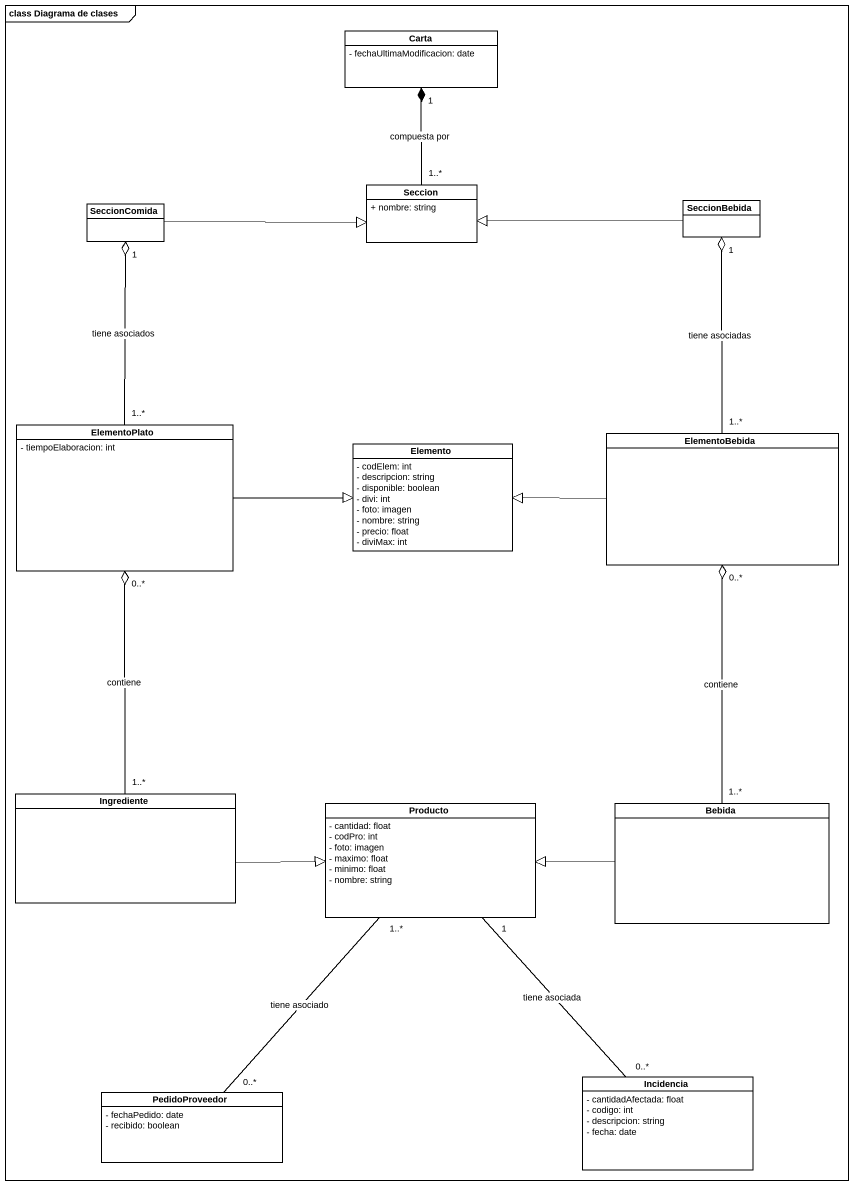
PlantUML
@startuml
mainframe class Diagrama de clases
hide circle
hide empty members
skinparam classAttributeIconSize 0
class Carta {
  - fechaUltimaModificacion: date
}
class Seccion {
  + nombre: string
}
class SeccionComida
class SeccionBebida
class ElementoPlato {
  - tiempoElaboracion: int
}
class Elemento {
  - codElem: int
  - descripcion: string
  - disponible: boolean
  - divi: int
  - foto: imagen
  - nombre: string
  - precio: float
  - diviMax: int
}
class ElementoBebida
class Ingrediente
class Producto {
  - cantidad: float
  - codPro: int
  - foto: imagen
  - maximo: float
  - minimo: float
  - nombre: string
}
class Bebida
class Incidencia {
  - cantidadAfectada: float
  - codigo: int
  - descripcion: string
  - fecha: date
}
class PedidoProveedor {
  - fechaPedido: date
  - recibido: boolean
}
Seccion "1..*" -up-* "1" Carta : compuesta por
SeccionComida -right-|> Seccion
SeccionBebida -left-|> Seccion
ElementoPlato "1..*" -up-o "1" SeccionComida : tiene asociados
ElementoPlato -right-|> Elemento
ElementoBebida "1..*" -up-o "1" SeccionBebida : tiene asociadas
ElementoBebida -left-|> Elemento
Ingrediente "1..*" -up-o "0..*" ElementoPlato : contiene
Ingrediente -right-|> Producto
Producto "1..*" -- "0..*" PedidoProveedor : tiene asociado
Bebida "1..*" -up-o "0..*" ElementoBebida : contiene
Bebida -left-|> Producto
Incidencia "0..*" -up- "1" Producto : tiene asociada
@enduml
